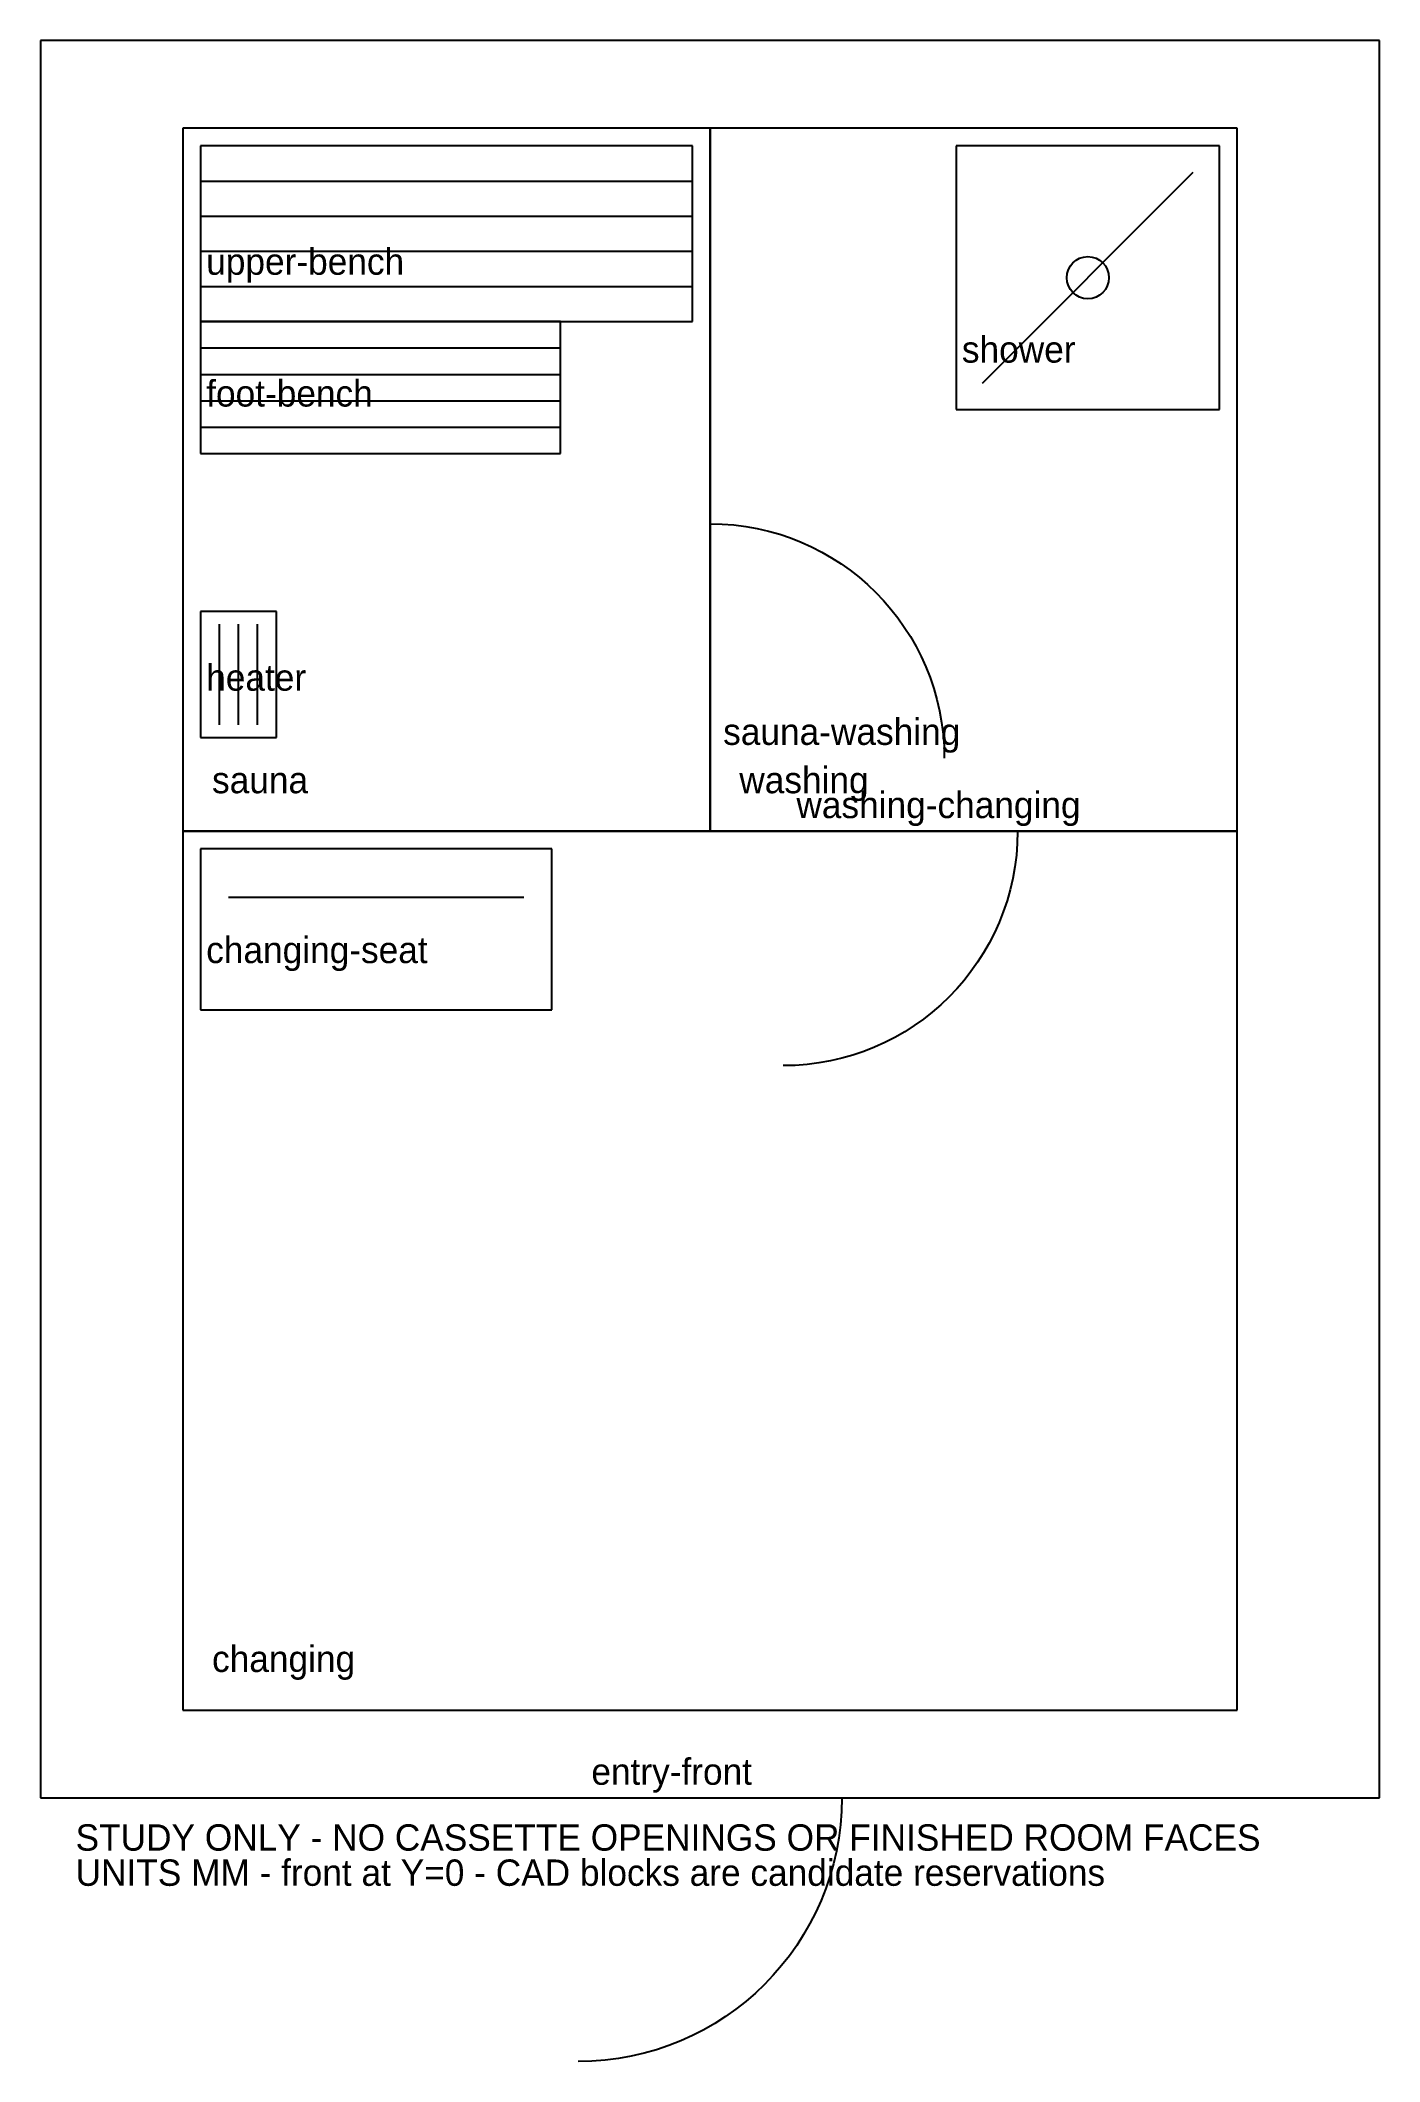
# Model space of a CAD drawing. Header units: millimetres. Extents: x 0 to 4572, y -900 to 6000.
import ezdxf

# ---------------------------------------------------------------- set-up
doc = ezdxf.new("R2010")
doc.units = ezdxf.units.MM
for name, color, linetype in [('ANNOTATION', 7, 'CONTINUOUS'), ('DOOR_CANDIDATE', 1, 'CONTINUOUS'), ('EQUIPMENT', 3, 'CONTINUOUS'), ('PROGRAM_UNBUILT', 4, 'CONTINUOUS'), ('SHELL_REFERENCE', 8, 'CONTINUOUS')]:
    doc.layers.add(name, color=color, linetype=linetype)

# ---------------------------------------------------------------- blocks, each defined once
blk = doc.blocks.new('OBTP_HEATER_SW80')
at = {"layer": 'EQUIPMENT'}
for p, q in [((1, 1), (0, 1)), ((0, 1), (0, 0)), ((1, 0), (1, 1)), ((0.25, 0.1), (0.25, 0.9)), ((0.5, 0.1), (0.5, 0.9)), ((0.75, 0.1), (0.75, 0.9)), ((0, 0), (1, 0))]:
    blk.add_line(p, q, dxfattribs=at)
blk = doc.blocks.new('OBTP_UPPER_BENCH')
at = {"layer": 'EQUIPMENT'}
for p, q in [((1, 1), (0, 1)), ((0, 1), (0, 0)), ((1, 0), (1, 1)), ((0, 0.8), (1, 0.8)), ((0, 0.6), (1, 0.6)), ((0, 0.4), (1, 0.4)), ((0, 0.2), (1, 0.2)), ((0, 0), (1, 0))]:
    blk.add_line(p, q, dxfattribs=at)
blk = doc.blocks.new('OBTP_FOOT_BENCH')
at = {"layer": 'EQUIPMENT'}
for p, q in [((1, 1), (0, 1)), ((0, 1), (0, 0)), ((1, 0), (1, 1)), ((0, 0.8), (1, 0.8)), ((0, 0.6), (1, 0.6)), ((0, 0.4), (1, 0.4)), ((0, 0.2), (1, 0.2)), ((0, 0), (1, 0))]:
    blk.add_line(p, q, dxfattribs=at)
blk = doc.blocks.new('OBTP_SHOWER')
at = {"layer": 'EQUIPMENT'}
for p, q in [((1, 1), (0, 1)), ((0, 1), (0, 0)), ((1, 0), (1, 1)), ((0.1, 0.1), (0.9, 0.9)), ((0, 0), (1, 0))]:
    blk.add_line(p, q, dxfattribs=at)
blk.add_circle((0.5, 0.5), 0.08, dxfattribs=at)
blk = doc.blocks.new('OBTP_CHANGING_SEAT')
at = {"layer": 'EQUIPMENT'}
for p, q in [((1, 1), (0, 1)), ((0, 1), (0, 0)), ((1, 0), (1, 1)), ((0.08, 0.7), (0.92, 0.7)), ((0, 0), (1, 0))]:
    blk.add_line(p, q, dxfattribs=at)
blk = doc.blocks.new('OBTP_DOOR_CANDIDATE')
at = {"layer": 'DOOR_CANDIDATE'}
blk.add_line((0, 0), (1, 0), dxfattribs=at)
blk.add_arc((0, 0), 1, 0, 90, dxfattribs=at)

msp = doc.modelspace()

# ---------------------------------------------------------------- linework, layer by layer
at = {"layer": 'PROGRAM_UNBUILT'}
for p, q in [((2286, 5700), (486, 5700)), ((486, 5700), (486, 3300)), ((2286, 3300), (2286, 5700)), ((4086, 5700), (2286, 5700)), ((2286, 5700), (2286, 3300)), ((4086, 3300), (4086, 5700)), ((4086, 3300), (486, 3300)), ((486, 3300), (486, 300)), ((486, 3300), (2286, 3300)), ((2286, 3300), (4086, 3300)), ((4086, 300), (4086, 3300)), ((486, 300), (4086, 300))]:
    msp.add_line(p, q, dxfattribs=at)
at = {"layer": 'SHELL_REFERENCE'}
for p, q in [((4572, 6000), (0, 6000)), ((0, 6000), (0, 0)), ((4572, 0), (4572, 6000)), ((0, 0), (4572, 0))]:
    msp.add_line(p, q, dxfattribs=at)

# ---------------------------------------------------------------- block references
at = {"layer": 'DOOR_CANDIDATE', "xscale": 800, "yscale": -800, "rotation": 90}
msp.add_blockref('OBTP_DOOR_CANDIDATE', (2286, 3550), dxfattribs=at)
at = {"layer": 'DOOR_CANDIDATE'}
for p, xscale, yscale in [((2536, 3300), 800, -800), ((1836, 0), 900, -900)]:
    msp.add_blockref('OBTP_DOOR_CANDIDATE', p, dxfattribs=dict(at, xscale=xscale, yscale=yscale))
at = {"layer": 'EQUIPMENT'}
for name, p, xscale, yscale in [('OBTP_UPPER_BENCH', (546, 5040), 1680, 600), ('OBTP_SHOWER', (3126, 4740), 900, 900), ('OBTP_FOOT_BENCH', (546, 4590), 1230, 450), ('OBTP_HEATER_SW80', (546, 3620), 260, 430), ('OBTP_CHANGING_SEAT', (546, 2690), 1200, 550)]:
    msp.add_blockref(name, p, dxfattribs=dict(at, xscale=xscale, yscale=yscale))

# ---------------------------------------------------------------- texts
at = {"layer": 'ANNOTATION'}
for s, p in [('upper-bench', (566, 5200)), ('shower', (3146, 4900)), ('foot-bench', (566, 4750)), ('heater', (566, 3780)), ('sauna-washing', (2331, 3595)), ('washing', (2386, 3430)), ('sauna', (586, 3430)), ('washing-changing', (2581, 3345)), ('changing-seat', (566, 2850)), ('changing', (586, 430)), ('entry-front', (1881, 45)), ('STUDY ONLY - NO CASSETTE OPENINGS OR FINISHED ROOM FACES', (120, -180)), ('UNITS MM - front at Y=0 - CAD blocks are candidate reservations', (120, -300))]:
    msp.add_text(s, height=90, dxfattribs=at).set_placement(p)

doc.saveas('drawing.dxf')
